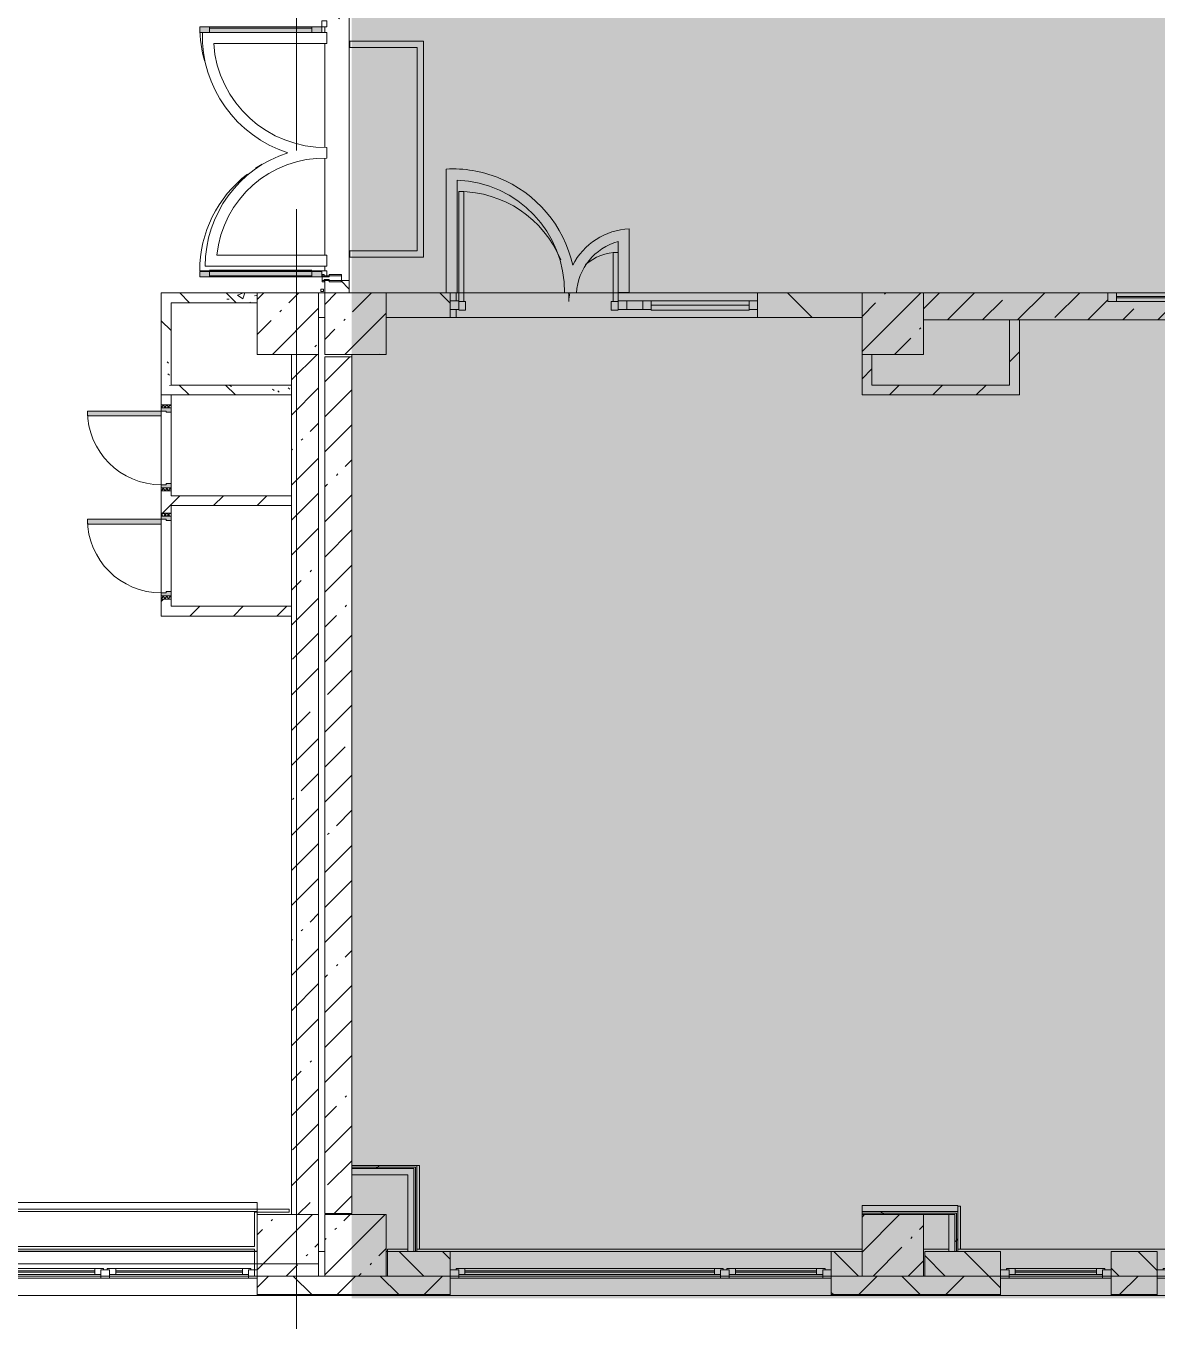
# Model space of a CAD drawing. Header units: millimetres. Extents: x 315 to 209858, y -8553 to 29000.
# Drawn here: x 111095 to 120295, y -466 to 10073 of the extents above; entities that cross this region are included whole.
import ezdxf

# ---------------------------------------------------------------- set-up
doc = ezdxf.new("R2010")
doc.units = ezdxf.units.MM
doc.linetypes.add('Осевая', pattern=[3175, 635, -476.25, 1587.5, -476.25])
doc.layers.add('A-DETL-GENF-4', color=7, linetype='Continuous', lineweight=9, true_color=0xc0c0c0, transparency=0.4)
for name, color, linetype, lineweight, true_color in [('A-DETL-GENF-5', 7, 'Continuous', 5, 0xe2e2e2), ('A-DETL-GENF-6', 7, 'Continuous', 5, 0xaaaaaa), ('A-DETL-GENF-7', 7, 'Continuous', 5, 0xb7b7b7), ('A-DOOR-2', 7, 'Continuous', 5, 0xaaaaaa), ('A-DOOR-3', 7, 'Continuous', 5, 0xe2e2e2), ('A-DOOR-4', 7, 'Continuous', 5, 0xb7b7b7), ('A-DOOR-FRAM-2', 7, 'Continuous', 5, 0xe2e2e2), ('A-DOOR-FRAM-3', 7, 'Continuous', 5, 0xaaaaaa), ('A-FLOR-2', 7, 'Continuous', 5, 0xaaaaaa), ('A-FLOR-3', 7, 'Continuous', 5, 0xb7b7b7), ('A-GLAZ-3', 7, 'Continuous', 5, 0x737373), ('A-GLAZ-CURT-3', 7, 'Continuous', 5, 0x737373), ('A-GLAZ-CWMG-4', 7, 'Continuous', 5, 0x737373), ('A-WALL-3', 7, 'Continuous', 9, 0x737373), ('A-WALL-4', 7, 'Continuous', 5, 0x737373), ('I-WALL-3', 7, 'Continuous', 5, 0xe7e7e7), ('I-WALL-4', 7, 'Continuous', 9, 0xe7e7e7), ('I-WALL-6', 7, 'Continuous', 5, 0x737373), ('I-WALL-7', 7, 'Continuous', 5, 0x787878), ('S-COLS-3', 7, 'Continuous', 5, 0x737373)]:
    doc.layers.add(name, color=color, linetype=linetype, lineweight=lineweight, true_color=true_color)
for name, color, linetype, lineweight in [('A-GLAZ-2', 7, 'Continuous', 5), ('A-GLAZ-CWMG-2', 7, 'Continuous', 5), ('A-WALL', 7, 'Continuous', 9), ('A-WALL-2', 7, 'Continuous', 5), ('I-WALL-5', 7, 'Continuous', 5), ('S-COLS-2', 7, 'Continuous', 5), ('Оси', 7, 'Continuous', 9), ('Оси-2', 7, 'Осевая', 9)]:
    doc.layers.add(name, color=color, linetype=linetype, lineweight=lineweight)
pattern_1 = [(45, (-38790, -7650), (-285.123, 285.123), []), (45, (-38504.88, -7650), (-285.123, 285.123), [504.031, -100.806, 16.764, -84.042])]
pattern_2 = [(45, (-38790, -150), (-285.123, 285.123), []), (45, (-38504.88, -150), (-285.123, 285.123), [504.031, -100.806, 16.764, -84.042])]
pattern_3 = [(45, (74985, 0), (-353.5534, 353.5534), []), (135, (74985, 0), (-353.5534, -353.5534), [])]
pattern_4 = [(45, (74985, 0), (-176.7767, 176.7767), [])]
pattern_5 = [(45, (74985, 0), (-285.123, 285.123), []), (45, (75270.13, 0), (-285.123, 285.123), [504.031, -100.806, 16.764, -84.042])]
pattern_6 = [(135, (74985, 0), (-353.5534, -353.5534), [])]
pattern_7 = [(135, (74985, 0), (-377.171, -377.171), [533.4, -88.9, 17.78, -88.9]), (135, (74985, 376.94), (-377.171, -377.171), []), (50, (74985, 0), (637.6445, -55.7866), [66.675, -733.425]), (355, (74985, 0), (-123.349, 668.699), [53.34, -586.74]), (100.451, (75038.15, -4.65), (514.299, 612.908), [56.665, -623.315]), (46.184, (74985, 177.8), (948.776, -147.15), [100.012, -1100.137]), (96.636, (75064.1, 165.5), (830.91, 865.997), [84.998, -934.973]), (351.184, (74985, 177.8), (830.918, 865.988), [80.01, -880.11]), (21, (75073.9, 133.35), (530.6506, -357.928), [66.675, -733.425]), (326, (75073.9, 133.35), (216.308, 644.658), [53.34, -586.74]), (71.451, (75118.13, 103.5), (746.96, 286.724), [56.665, -623.315]), (37.5, (74985.01, 0), (10.8105, 295.9426), [16.764, -562.864, 16.764, -578.866, -588.962]), (37.5, (74985.01, 0), (10.8105, 295.9426), [-1175.258, 16.764, -572.198]), (7.5, (74985, 0), (233.8692, 350.6318), [16.764, -322.834, 16.764, -549.529, -224.472]), (7.5, (74985, 0), (233.8692, 350.6318), [-905.891, 16.764, -207.708]), (327.5, (74786.76, 0), (474.5678, -20.0513), [16.764, -205.486, 16.764, -676.656, -920.115]), (327.5, (74786.76, 0), (474.5678, -20.0513), [-915.67, 16.764, -903.351]), (317.5, (74697.86, 0), (518.452, 88.9934), [16.764, -272.161, 16.764, -443.738, -653.415]), (317.5, (74697.86, 0), (518.452, 88.9934), [-749.427, 16.764, -636.651])]
pattern_8 = [(135, (74985, 0), (-176.7767, -176.7767), [])]
pattern_9 = [(45, (74985, 0), (-530.33, 530.33), []), (135, (74985, 0), (-530.33, -530.33), [])]

# ---------------------------------------------------------------- blocks, each defined once
blk = doc.blocks.new('BSC_Колонна _Прямоугольная - 500х500-23286270-2_3_2_птичка')
at = {"layer": 'S-COLS-2'}
h = blk.add_hatch(dxfattribs=at)
h.set_pattern_fill('FP_87', color=256, style=0, pattern_type=2)
h.set_pattern_definition(pattern_1)
h.paths.add_polyline_path([(-30, -250), (-30, 250), (-250, 250), (-250, -250)])
h = blk.add_hatch(dxfattribs=at)
h.set_pattern_fill('FP_87', color=256, style=0, pattern_type=2)
h.set_pattern_definition(pattern_1)
h.paths.add_polyline_path([(-30, -250), (250, -250), (250, 250), (-30, 250), (-30, -231)])
for p, q in [((-30, 250), (-250, 250)), ((-250, 250), (-250, -250)), ((-250, -250), (-30, -250))]:
    blk.add_line(p, q, dxfattribs=at)
at = {"layer": 'S-COLS-3'}
for p, q in [((250, 250), (-30, 250)), ((250, -250), (250, 250)), ((-30, -250), (250, -250))]:
    blk.add_line(p, q, dxfattribs=at)
blk = doc.blocks.new('BSC_Колонна _Прямоугольная - 500х500-V86-2_3_2_птичка')
at = {"layer": 'S-COLS-2'}
h = blk.add_hatch(dxfattribs=at)
h.set_pattern_fill('FP_88', color=256, style=0, pattern_type=2)
h.set_pattern_definition([(45, (-43160, -7650), (-285.123, 285.123), []), (45, (-42874.88, -7650), (-285.123, 285.123), [504.031, -100.806, 16.764, -84.042])])
h.paths.add_polyline_path([(-250, -250), (250, -250), (250, 250), (-250, 250)])
at = {"layer": 'S-COLS-3'}
for p, q in [((250, 250), (-250, 250)), ((-250, 250), (-250, -250)), ((250, -250), (250, 250)), ((-250, -250), (250, -250))]:
    blk.add_line(p, q, dxfattribs=at)
blk = doc.blocks.new('BSC_Колонна _Прямоугольная - 500х500-V92-2_3_2_птичка')
at = {"layer": 'S-COLS-2'}
h = blk.add_hatch(dxfattribs=at)
h.set_pattern_fill('FP_94', color=256, style=0, pattern_type=2)
h.set_pattern_definition(pattern_2)
h.paths.add_polyline_path([(-30, -250), (-30, 250), (-250, 250), (-250, -250)])
h = blk.add_hatch(dxfattribs=at)
h.set_pattern_fill('FP_94', color=256, style=0, pattern_type=2)
h.set_pattern_definition(pattern_2)
h.paths.add_polyline_path([(-6, -250), (250, -250), (250, 250), (-30, 250), (-30, -250)])
for p, q in [((-30, 250), (-250, 250)), ((-250, 250), (-250, -250)), ((-250, -250), (-30, -250))]:
    blk.add_line(p, q, dxfattribs=at)
at = {"layer": 'S-COLS-3'}
for p, q in [((250, 250), (-30, 250)), ((250, -250), (250, 250)), ((-30, -250), (250, -250))]:
    blk.add_line(p, q, dxfattribs=at)
blk = doc.blocks.new('BSC_Колонна _Прямоугольная - 500х500-V93-2_3_2_птичка')
at = {"layer": 'S-COLS-2'}
h = blk.add_hatch(dxfattribs=at)
h.set_pattern_fill('FP_95', color=256, style=0, pattern_type=2)
h.set_pattern_definition([(45, (-43160, -150), (-285.123, 285.123), []), (45, (-42874.88, -150), (-285.123, 285.123), [504.031, -100.806, 16.764, -84.042])])
h.paths.add_polyline_path([(-250, -250), (250, -250), (250, 250), (-250, 250), (-250, -30)])
at = {"layer": 'S-COLS-3'}
for p, q in [((250, 250), (-250, 250)), ((-250, 250), (-250, -250)), ((250, -250), (250, 250)), ((-250, -250), (250, -250))]:
    blk.add_line(p, q, dxfattribs=at)
blk = doc.blocks.new('120_Окно_СКБ_2Ст - 120_Окно_СКБ_2Ст 3100х2500 _мал_ створка слева-2_-22446420-2_3_2_птичка')
at = {"layer": 'A-GLAZ-3'}
for p, q in [((-1550, -127), (-1550, -57)), ((-1550, -57), (-1480, -57)), ((1550, -57), (-1550, -57)), ((-1480, -57), (-1480, -127)), ((-720, -87), (-1480, -87)), ((-1480, -87), (-1480, -127)), ((-1430, -137), (-1430, -87)), ((-770, -137), (-770, -87)), ((-720, -127), (-720, -57)), ((-720, -57), (-650, -57)), ((-720, -127), (-720, -87)), ((-650, -57), (-650, -127)), ((1480, -87), (-650, -87)), ((-650, -87), (-650, -127)), ((-600, -137), (-600, -87)), ((1430, -137), (1430, -87)), ((1480, -127), (1480, -57)), ((1480, -57), (1550, -57)), ((1480, -127), (1480, -87)), ((1550, -57), (1550, -127)), ((-1480, -127), (-1550, -127)), ((-1550, -127), (-1500, -127)), ((-1480, -127), (-1500, -127)), ((-1500, -127), (-1500, -137)), ((-1500, -137), (-700, -137)), ((-700, -137), (-1500, -137)), ((-1430, -107), (-770, -107)), ((-770, -117), (-1430, -117)), ((-650, -127), (-720, -127)), ((-700, -127), (-720, -127)), ((-700, -127), (-670, -127)), ((-700, -137), (-700, -127)), ((-650, -127), (-670, -127)), ((-670, -127), (-670, -137)), ((-670, -137), (1500, -137)), ((1500, -137), (-670, -137)), ((-600, -107), (1430, -107)), ((1430, -117), (-600, -117)), ((1550, -127), (1480, -127)), ((1500, -127), (1480, -127)), ((1500, -127), (1550, -127)), ((1500, -137), (1500, -127))]:
    blk.add_line(p, q, dxfattribs=at)
blk = doc.blocks.new('120_Окно_СКБ_2Ст - 120_Окно_СКБ_2Ст 2100х2400 _мал створка справа_-22446225-2_3_2_птичка')
at = {"layer": 'A-GLAZ-2'}
for p, q in [((-1050, -127), (-1050, -57)), ((-1050, -57), (-980, -57)), ((1050, -57), (-1050, -57)), ((-980, -57), (-980, -127)), ((150, -87), (-980, -87)), ((-980, -87), (-980, -127)), ((-930, -137), (-930, -87)), ((100, -137), (100, -87)), ((150, -127), (150, -57)), ((150, -57), (220, -57)), ((150, -127), (150, -87)), ((220, -57), (220, -127)), ((980, -87), (220, -87)), ((220, -87), (220, -127)), ((270, -137), (270, -87)), ((930, -137), (930, -87)), ((980, -127), (980, -57)), ((980, -57), (1050, -57)), ((980, -127), (980, -87)), ((1050, -57), (1050, -127)), ((-980, -127), (-1050, -127)), ((-1050, -127), (-1000, -127)), ((-980, -127), (-1000, -127)), ((-1000, -127), (-1000, -137)), ((-1000, -137), (170, -137)), ((170, -137), (-1000, -137)), ((-930, -107), (100, -107)), ((100, -117), (-930, -117)), ((220, -127), (150, -127)), ((170, -127), (150, -127)), ((170, -127), (200, -127)), ((170, -137), (170, -127)), ((220, -127), (200, -127)), ((200, -127), (200, -137)), ((200, -137), (1000, -137)), ((1000, -137), (200, -137)), ((270, -107), (930, -107)), ((930, -117), (270, -117)), ((1050, -127), (980, -127)), ((1000, -127), (980, -127)), ((1000, -127), (1050, -127)), ((1000, -137), (1000, -127))]:
    blk.add_line(p, q, dxfattribs=at)
blk = doc.blocks.new('120_Окно_СКБ_2Ст - 120_Окно_СКБ_2Ст 2100х2500 _мал створка СЛЕВА_-V129-2_3_2_птичка')
at = {"layer": 'A-GLAZ-3'}
for p, q in [((-1050, -127), (-1050, -57)), ((-1050, -57), (-980, -57)), ((1050, -57), (-1050, -57)), ((-980, -57), (-980, -127)), ((-220, -87), (-980, -87)), ((-980, -87), (-980, -127)), ((-930, -137), (-930, -87)), ((-270, -137), (-270, -87)), ((-220, -127), (-220, -57)), ((-220, -57), (-150, -57)), ((-220, -127), (-220, -87)), ((-150, -57), (-150, -127)), ((980, -87), (-150, -87)), ((-150, -87), (-150, -127)), ((-100, -137), (-100, -87)), ((930, -137), (930, -87)), ((980, -127), (980, -57)), ((980, -57), (1050, -57)), ((980, -127), (980, -87)), ((1050, -57), (1050, -127)), ((-980, -127), (-1050, -127)), ((-1050, -127), (-1000, -127)), ((-980, -127), (-1000, -127)), ((-1000, -127), (-1000, -137)), ((-1000, -137), (-200, -137)), ((-200, -137), (-1000, -137)), ((-930, -107), (-270, -107)), ((-270, -117), (-930, -117)), ((-150, -127), (-220, -127)), ((-200, -127), (-220, -127)), ((-200, -127), (-170, -127)), ((-200, -137), (-200, -127)), ((-150, -127), (-170, -127)), ((-170, -127), (-170, -137)), ((-170, -137), (1000, -137)), ((1000, -137), (-170, -137)), ((-100, -107), (930, -107)), ((930, -117), (-100, -117)), ((1050, -127), (980, -127)), ((1000, -127), (980, -127)), ((1000, -127), (1050, -127)), ((1000, -137), (1000, -127))]:
    blk.add_line(p, q, dxfattribs=at)
blk = doc.blocks.new('BSC_Колонна _Прямоугольная - 500х500-V164-2_3_2_птичка')
at = {"layer": 'S-COLS-2'}
h = blk.add_hatch(dxfattribs=at)
h.set_pattern_fill('FP_158', color=256, style=0, pattern_type=2)
h.set_pattern_definition([(45, (-38240, -150), (-285.123, 285.123), []), (45, (-37954.88, -150), (-285.123, 285.123), [504.031, -100.806, 16.764, -84.042])])
h.paths.add_polyline_path([(-250, -250), (250, -250), (250, 250), (-250, 250), (-250, 168)])
for p, q in [((250, 250), (-250, 250)), ((-250, 250), (-250, -250)), ((250, -250), (250, 250)), ((-250, -250), (250, -250))]:
    blk.add_line(p, q, dxfattribs=at)
blk = doc.blocks.new('BSC_Колонна _Прямоугольная - 500х500-V165-2_3_2_птичка')
at = {"layer": 'S-COLS-2'}
h = blk.add_hatch(dxfattribs=at)
h.set_pattern_fill('FP_159', color=256, style=0, pattern_type=2)
h.set_pattern_definition([(45, (-38240, -7650), (-285.123, 285.123), []), (45, (-37954.88, -7650), (-285.123, 285.123), [504.031, -100.806, 16.764, -84.042])])
h.paths.add_polyline_path([(-250, -250), (250, -250), (250, 250), (-250, 250)])
for p, q in [((250, 250), (-250, 250)), ((-250, 250), (-250, -250)), ((250, -250), (250, 250)), ((-250, -250), (250, -250))]:
    blk.add_line(p, q, dxfattribs=at)
blk = doc.blocks.new('110_Дверь_СКБ_1Ст - д-18 700x2100h_Технический шкаф ЭОМ и СС-21511926-2_3_2_птичка')
at = {"layer": 'A-DOOR-2'}
h = blk.add_hatch(dxfattribs=at)
h.set_pattern_fill('FP_163', color=256, style=0, pattern_type=2)
h.set_pattern_definition([(135, (1951.41, 104.685), (-14.14214, -14.14214), []), (225, (1951.41, 104.685), (14.14214, -14.14214), [])])
h.paths.add_polyline_path([(337.5, -40), (362.5, -40), (362.5, 40), (337.5, 40)])
at = {"layer": 'A-DOOR-3'}
h = blk.add_hatch(color=256, dxfattribs=at)
h.paths.add_polyline_path([(-312.5, -40), (-277.5, -40), (-277.5, 0), (-287.5, 0), (-287.5, 40), (-312.5, 40)])
h.paths.add_polyline_path([(302.5, 0), (302.5, -40), (337.5, -40), (337.5, 40), (312.5, 40), (312.5, 0)])
at = {"layer": 'A-DOOR-FRAM-2'}
blk.add_hatch(color=256, dxfattribs=at).paths.add_polyline_path([(272.5, 640), (272.5, 40), (312.5, 40), (312.5, 640)])
at = {"layer": 'A-DOOR-FRAM-3'}
h = blk.add_hatch(dxfattribs=at)
h.set_pattern_fill('FP_164', color=256, style=0, pattern_type=2)
h.set_pattern_definition([(45, (-171.384, 104.685), (-14.1421, 14.1421), []), (135, (-171.384, 104.685), (-14.1421, -14.1421), [])])
h.paths.add_polyline_path([(-337.5, -40), (-312.5, -40), (-312.5, 40), (-337.5, 40)])
at = {"layer": 'A-DOOR-2'}
for p, q in [((312.5, 640), (272.5, 640)), ((272.5, 640), (272.5, 40)), ((312.5, 40), (312.5, 640)), ((272.5, 40), (312.5, 40))]:
    blk.add_line(p, q, dxfattribs=at)
blk.add_arc((312.5, 40), 600, 90, 180, dxfattribs=at)
at = {"layer": 'A-DOOR-FRAM-3'}
for p, q in [((-312.5, 40), (-337.5, 40)), ((-337.5, 40), (-337.5, -40)), ((-287.5, 40), (-312.5, 40)), ((-312.5, 40), (-312.5, -40)), ((-312.5, -40), (-312.5, 40)), ((-287.5, 0), (-287.5, 40)), ((-287.5, 40), (272.5, 40)), ((312.5, 40), (312.5, 0)), ((337.5, 40), (312.5, 40)), ((337.5, -40), (337.5, 40)), ((362.5, 40), (337.5, 40)), ((337.5, 40), (337.5, -40)), ((362.5, -40), (362.5, 40)), ((-337.5, -40), (-312.5, -40)), ((-312.5, -40), (-277.5, -40)), ((-277.5, 0), (-287.5, 0)), ((-277.5, -40), (-277.5, 0)), ((302.5, -40), (-277.5, -40)), ((312.5, 0), (302.5, 0)), ((302.5, 0), (302.5, -40)), ((302.5, -40), (337.5, -40)), ((337.5, -40), (362.5, -40))]:
    blk.add_line(p, q, dxfattribs=at)
blk = doc.blocks.new('120_Окно_СКБ_1Ст - 120_Окно_СКБ_1Ст 900х2500_h_-20664874-2_3_2_птичка')
at = {"layer": 'A-GLAZ-3'}
for p, q in [((-450, -127), (-450, -57)), ((-450, -57), (-380, -57)), ((450, -57), (-450, -57)), ((-380, -57), (-380, -127)), ((380, -87), (-380, -87)), ((-380, -87), (-380, -127)), ((-330, -137), (-330, -87)), ((330, -137), (330, -87)), ((380, -127), (380, -57)), ((380, -57), (450, -57)), ((380, -127), (380, -87)), ((450, -57), (450, -127)), ((-380, -127), (-450, -127)), ((-450, -127), (-400, -127)), ((-380, -127), (-400, -127)), ((-400, -127), (-400, -137)), ((-400, -137), (400, -137)), ((400, -137), (-400, -137)), ((-330, -107), (330, -107)), ((330, -117), (-330, -117)), ((450, -127), (380, -127)), ((400, -127), (380, -127)), ((400, -127), (450, -127)), ((400, -137), (400, -127))]:
    blk.add_line(p, q, dxfattribs=at)
blk = doc.blocks.new('120_Окно_СКБ_1Ст - 120_Окно_СКБ_1Ст 400х1200 EI30-24228621-2_3_2_птичка')
at = {"layer": 'A-GLAZ-3'}
for p, q in [((-600, 40), (-600, 110)), ((-600, 110), (-530, 110)), ((600, 110), (-600, 110)), ((-530, 110), (-530, 40)), ((530, 40), (530, 110)), ((530, 110), (600, 110)), ((600, 110), (600, 40)), ((-530, 40), (-600, 40)), ((-600, 40), (600, 40)), ((530, 80), (-530, 80)), ((530, 70), (-530, 70)), ((600, 40), (530, 40))]:
    blk.add_line(p, q, dxfattribs=at)
blk = doc.blocks.new('Прямоугольный импост - Импост структурный с накладкой - 160мм Темный-31239214-2_3_2_птичка')
at = {"layer": 'A-GLAZ-CWMG-2'}
for p, q in [((-50, 0), (-50, 17)), ((-50, 17), (0, 17)), ((-40, 0), (-50, 0)), ((-40, -40), (-40, 0)), ((0, 0), (-10, 0)), ((-10, 0), (-10, -40)), ((0, 17), (0, 0)), ((-50, -140), (-50, -40)), ((-50, -40), (-40, -40)), ((-10, -40), (0, -40)), ((0, -40), (0, -140)), ((0, -140), (-50, -140))]:
    blk.add_line(p, q, dxfattribs=at)
blk = doc.blocks.new('Дверь_Витражная_остекление_ - ДВН_ДАО_Главный вход_1800 в свету 5-32258809-2_3_2_птичка')
at = {"layer": 'A-DETL-GENF-5'}
for points in [[(-947.5, -1012.5), (-947.5, -20), (-992.5, -20), (-992.5, -1012.5)], [(1042.5, -20), (997.5, -20), (997.5, -1012.5), (1042.5, -1012.5)]]:
    blk.add_hatch(color=256, dxfattribs=at).paths.add_polyline_path(points)
at = {"layer": 'A-DETL-GENF-6'}
for p, q in [((-947.5, -20), (-992.5, -20)), ((-992.5, -1012.5), (-992.5, -20)), ((-947.5, -20), (-992.5, -20)), ((-992.5, -20), (-992.5, -1012.5)), ((-992.5, -100), (-947.5, -100)), ((-982.5, -932.5), (-982.5, -100)), ((-947.5, -1012.5), (-947.5, -20)), ((-947.5, -1012.5), (-947.5, -20)), ((988.5, -932.5), (988.5, -100)), ((997.5, -1012.5), (997.5, -20)), ((997.5, -20), (997.5, -1012.5)), ((1042.5, -100), (997.5, -100)), ((1032.5, -932.5), (1032.5, -100)), ((1042.5, -1012.5), (1042.5, -20)), ((1042.5, -1012.5), (1042.5, -20)), ((-992.5, -932.5), (-947.5, -932.5)), ((1042.5, -932.5), (997.5, -932.5)), ((-992.5, -1012.5), (-947.5, -1012.5)), ((-992.5, -1012.5), (-947.5, -1012.5)), ((1042.5, -1012.5), (997.5, -1012.5)), ((997.5, -1012.5), (1042.5, -1012.5))]:
    blk.add_line(p, q, dxfattribs=at)
at = {"layer": 'A-DOOR-2'}
for p, q in [((-1042.5, 20), (-992.5, 20)), ((-1042.5, -20), (-1042.5, 20)), ((-992.5, 20), (-992.5, -20)), ((992.5, 20), (1042.5, 20)), ((992.5, -20), (992.5, 20)), ((1042.5, 20), (1042.5, -20)), ((-992.5, -20), (-1042.5, -20)), ((-992.5, -1012.5), (-992.5, -20)), ((992.5, -1012.5), (992.5, -20)), ((1042.5, -20), (992.5, -20))]:
    blk.add_line(p, q, dxfattribs=at)
for centre, start, end in [((992.5, -20), 209.21115, 212.8228), ((992.5, -20), 217.57984, 270), ((-992.5, -20), 270, 286.54233)]:
    blk.add_arc(centre, 992.5, start, end, dxfattribs=at)
blk = doc.blocks.new('Прямоугольный импост - Импост структурный с накладкой - 160мм Темный-31915521-2_3_2_птичка')
at = {"layer": 'A-GLAZ-CWMG-2'}
for p, q in [((-25, 0), (-25, 17)), ((-25, 17), (25, 17)), ((-15, 0), (-25, 0)), ((-15, -40), (-15, 0)), ((25, 0), (15, 0)), ((15, 0), (15, -40)), ((25, 17), (25, 0)), ((-25, -140), (-25, -40)), ((-25, -40), (-15, -40)), ((15, -40), (25, -40)), ((25, -40), (25, -140)), ((25, -140), (-25, -140))]:
    blk.add_line(p, q, dxfattribs=at)
blk = doc.blocks.new('Прямоугольный импост - 50 x 70 мм-V240-2_3_2_птичка')
at = {"layer": 'A-GLAZ-CWMG-4'}
for p, q in [((-70, 35), (0, 35)), ((-70, -35), (-70, 35)), ((0, 35), (0, -35)), ((0, -35), (-70, -35))]:
    blk.add_line(p, q, dxfattribs=at)
blk = doc.blocks.new('Дверь_Витражная_остекление_ - ДВН_ДАО_Главный вход_1200 в свету-V241-2_3_2_птичка')
at = {"layer": 'A-DOOR-3'}
for points in [[(-647.5, 30), (-607.5, 35), (-607.5, 925), (-647.5, 925), (-647.5, 35)], [(607.5, 30), (647.5, 35), (647.5, 430), (607.5, 430), (607.5, 35)]]:
    blk.add_hatch(color=256, dxfattribs=at).paths.add_polyline_path(points)
at = {"layer": 'A-DETL-GENF-7'}
for p, q in [((-607.5, 925), (-647.5, 925)), ((-647.5, 925), (-647.5, 35)), ((-607.5, 30), (-607.5, 925)), ((647.5, 430), (607.5, 430)), ((607.5, 430), (607.5, 30)), ((647.5, 35), (647.5, 430)), ((-647.5, 30), (-607.5, 30)), ((-592.5, 30), (-647.5, 30)), ((-592.5, -40), (-592.5, 30)), ((592.5, -40), (592.5, 30)), ((592.5, 30), (647.5, 30)), ((607.5, 30), (647.5, 30)), ((-647.5, -40), (-592.5, -40)), ((647.5, -40), (592.5, -40))]:
    blk.add_line(p, q, dxfattribs=at)
at = {"layer": 'A-DOOR-4'}
for p, q in [((-647.5, 925), (-647.5, 35)), ((647.5, 430), (647.5, 35))]:
    blk.add_line(p, q, dxfattribs=at)
for centre, radius, start, end in [((-647.5, 30), 895, 22.29231, 90), ((647.5, 30), 400, 90, 131.44756), ((-647.5, 30), 895, 360, 4.55581), ((647.5, 30), 400, 169.71082, 180)]:
    blk.add_arc(centre, radius, start, end, dxfattribs=at)
blk = doc.blocks.new('Системная панель - Стемалит - 40мм-V242-2_3_2_птичка')
at = {"layer": 'A-GLAZ-CURT-3'}
for p, q in [((65, 35), (-65, 35)), ((-65, 35), (-65, -35)), ((65, -35), (65, 35)), ((-65, -35), (65, -35))]:
    blk.add_line(p, q, dxfattribs=at)
blk = doc.blocks.new('Прямоугольный импост - 50 x 70 мм-V243-2_3_2_птичка')
at = {"layer": 'A-GLAZ-CWMG-4'}
for p, q in [((-35, 35), (35, 35)), ((-35, -35), (-35, 35)), ((35, 35), (35, -35)), ((35, -35), (-35, -35))]:
    blk.add_line(p, q, dxfattribs=at)
blk = doc.blocks.new('Прямоугольный импост - 50 x 70 мм-V244-2_3_2_птичка')
at = {"layer": 'A-GLAZ-CWMG-4'}
for p, q in [((0, 35), (-70, 35)), ((-70, 35), (-70, -35)), ((0, -35), (0, 35)), ((-70, -35), (0, -35))]:
    blk.add_line(p, q, dxfattribs=at)
blk = doc.blocks.new('Системная панель - Стекло - 40мм-V245-2_3_2_птичка')
at = {"layer": 'A-GLAZ-CURT-3'}
for p, q in [((397.5, 0), (-397.5, 0)), ((-397.5, 0), (-397.5, -40)), ((397.5, -40), (397.5, 0)), ((-397.5, -40), (397.5, -40))]:
    blk.add_line(p, q, dxfattribs=at)
blk = doc.blocks.new('Прямоугольный импост - 50 x 70 мм-V246-2_3_2_птичка')
at = {"layer": 'A-GLAZ-CWMG-4'}
for p, q in [((-35, 35), (35, 35)), ((-35, -35), (-35, 35)), ((35, 35), (35, -35)), ((35, -35), (-35, -35))]:
    blk.add_line(p, q, dxfattribs=at)
blk = doc.blocks.new('Прямоугольный импост - 50 x 70 мм-V247-2_3_2_птичка')
at = {"layer": 'A-GLAZ-CWMG-4'}
blk.add_line((41991, 7835), (41196, 7835), dxfattribs=at)
blk = doc.blocks.new('Зашивка приборов отопления25 - Зашивка приборов отопления-33322064-2_3_2_птичка')
at = {"layer": 'A-WALL-2'}
for p, q in [((36640, 23400), (34540, 23400)), ((34540, 23104), (34540, 23079)), ((34540, 23079), (36640, 23079)), ((36640, 23079), (34540, 23079)), ((34540, 23079), (34540, 23004)), ((34540, 23004), (36640, 23004))]:
    blk.add_line(p, q, dxfattribs=at)

msp = doc.modelspace()

# ---------------------------------------------------------------- hatches: boundary and pattern name
at = {"layer": 'A-DETL-GENF-4'}
msp.add_hatch(color=256, dxfattribs=at).paths.add_polyline_path([(150845, -280), (150845, 3300), (159845, 3300), (159845, 27350), (116895, 27350), (116895, 23778), (113745, 23778), (113745, -280), (149949.6, -280)])
at = {"layer": 'A-WALL-2'}
h = msp.add_hatch(dxfattribs=at)
h.set_pattern_fill('FP_115', color=256, style=0, pattern_type=2)
h.set_pattern_definition(pattern_8)
h.paths.add_polyline_path([(117680.6, -100), (117895, -100), (117895, 100), (117645, 96.3), (117645, -100)])
h.paths.add_polyline_path([(114035, -100), (114545, -100), (114545, 100), (114035, 100)])
h = msp.add_hatch(dxfattribs=at)
h.set_pattern_fill('FP_115', color=256, style=0, pattern_type=2)
h.set_pattern_definition(pattern_8)
h.paths.add_polyline_path([(119921.3, -100), (120295, -100), (120295, 100), (119921.3, 100)])
h.paths.add_polyline_path([(119021.3, -100), (119021.3, 100), (118405, 100), (118405, -100), (118721.6, -100)])
h = msp.add_hatch(dxfattribs=at)
h.set_pattern_fill('FP_105', color=256, style=0, pattern_type=2)
h.set_pattern_definition(pattern_3)
h.paths.add_polyline_path([(113745, -250), (113745, -100), (112975, -100), (112975, -250), (113525, -250)])
h.paths.add_polyline_path([(105189.4, -250), (105895, -250), (105895, -100), (104194.8, -100), (104194.8, -250)])
h.paths.add_polyline_path([(107995, -250), (108855, -250), (108855, -100), (107995, -100)])
h.paths.add_polyline_path([(109755, -250), (110875, -250), (110875, -100), (109755, -100)])
h.paths.add_polyline_path([(93795, -250), (93795, -100), (93145, -100), (93145, -250), (93739.1, -250)])
h.paths.add_polyline_path([(101025.6, -250), (101394.8, -250), (101394.8, -100), (99795, -100), (99795, -250), (99984.7, -250)])
h.paths.add_polyline_path([(96595, -250), (97695, -250), (97695, -100), (96595, -100)])
h.paths.add_polyline_path([(91095, -250), (92245, -250), (92245, -100), (91095, -100)])
h.paths.add_polyline_path([(87995, -250), (87995, -100), (86645, -100), (86645, -250), (87493.5, -250)])
h.paths.add_polyline_path([(83329.7, -250), (83545, -250), (83545, -100), (79615, -100), (79615, -250), (82288.8, -250)])
h.paths.add_polyline_path([(77084.1, -250), (78715, -250), (78715, -100), (74725, -100), (74725, -250)])
h = msp.add_hatch(dxfattribs=at)
h.set_pattern_fill('FP_105', color=256, style=0, pattern_type=2)
h.set_pattern_definition(pattern_3)
h.paths.add_polyline_path([(145645, -250), (145645, -100), (142045, -100), (142045, -250), (143704, -250)])
h.paths.add_polyline_path([(150685, -250), (150685, -100), (146545, -100), (146545, -250), (150470.1, -250)])
h.paths.add_polyline_path([(132145, -250), (132145, -100), (131395, -100), (131395, -250), (131895, -250)])
h.paths.add_polyline_path([(133795, -250), (133795, -100), (133045, -100), (133045, -250), (133294.7, -250)])
h.paths.add_polyline_path([(135895, -250), (137045, -250), (137045, -100), (135895, -100)])
h.paths.add_polyline_path([(140145, -250), (141145, -250), (141145, -100), (140145, -100)])
h.paths.add_polyline_path([(123795, -250), (123795, -100), (122395, -100), (122395, -250), (122885.3, -250)])
h.paths.add_polyline_path([(126895, -250), (128295, -250), (128295, -100), (126895, -100)])
h.paths.add_polyline_path([(117680.6, -250), (119021.3, -250), (119021.3, -100), (117645, -100), (117645, -250)])
h.paths.add_polyline_path([(119921.3, -250), (120295, -250), (120295, -100), (119921.3, -100)])
h.paths.add_polyline_path([(113748.9, -250), (114545, -250), (114545, -100), (113745, -100), (113745, -250)])
at = {"layer": 'I-WALL-3'}
msp.add_hatch(color=256, dxfattribs=at).paths.add_polyline_path([(118650, 100), (118650, 400), (118600, 400), (118600, 100)])
at = {"layer": 'I-WALL-4'}
for points in [[(114200, 725), (114250, 725), (114250, 775), (113745, 775), (113745, 725), (113876.6, 725)], [(114250, 100), (114250, 725), (114200, 725), (114200, 100)], [(118675, 425), (118675, 475), (117895, 475), (117895, 425)]]:
    msp.add_hatch(color=256, dxfattribs=at).paths.add_polyline_path(points)
at = {"layer": 'I-WALL-5'}
h = msp.add_hatch(dxfattribs=at)
h.set_pattern_fill('FP_116', color=256, style=0, pattern_type=2)
h.set_pattern_definition(pattern_6)
h.paths.add_polyline_path([(113525, 7900), (113725, 7900), (113725, 8000), (113525, 8000)])
h.paths.add_polyline_path([(113725, 10130), (113725, 10230), (113525, 10230), (113525, 10130)])
h = msp.add_hatch(dxfattribs=at)
h.set_pattern_fill('FP_116', color=256, style=0, pattern_type=2)
h.set_pattern_definition(pattern_6)
h.paths.add_polyline_path([(113525, 7700), (113525, 7900), (113475, 7900), (113475, 7700), (113516.9, 7700)])
h = msp.add_hatch(dxfattribs=at)
h.set_pattern_fill('FP_116', color=256, style=0, pattern_type=2)
h.set_pattern_definition(pattern_6)
h.paths.add_polyline_path([(117895, 7700), (117895, 7900), (117046, 7900), (117046, 7700)])
h.paths.add_polyline_path([(114037.3, 7700), (114546, 7700), (114546, 7900), (114025, 7900), (114025, 7700)])
h = msp.add_hatch(dxfattribs=at)
h.set_pattern_fill('FP_113', color=256, style=0, pattern_type=2)
h.set_pattern_definition(pattern_5)
h.paths.add_polyline_path([(122395, 7680), (122395, 7900), (121095, 7900), (121095, 7830), (119895, 7830), (119895, 7900), (118395, 7900), (118395, 7680), (121845, 7680)])
h = msp.add_hatch(dxfattribs=at)
h.set_pattern_fill('FP_117', color=256, style=0, pattern_type=2)
h.set_pattern_definition(pattern_4)
h.paths.add_polyline_path([(119175, 7070), (119175, 7680), (119095, 7680), (119095, 7070)])
h = msp.add_hatch(dxfattribs=at)
h.set_pattern_fill('FP_113', color=256, style=0, pattern_type=2)
h.set_pattern_definition(pattern_5)
h.paths.add_polyline_path([(113255, 400), (113475, 400), (113475, 7400), (113255, 7400), (113255, 909.7)])
h = msp.add_hatch(dxfattribs=at)
h.set_pattern_fill('FP_113', color=256, style=0, pattern_type=2)
h.set_pattern_definition(pattern_5)
h.paths.add_polyline_path([(113745, 410), (113745, 7380), (113525, 7380), (113525, 410)])
h = msp.add_hatch(dxfattribs=at)
h.set_pattern_fill('FP_117', color=256, style=0, pattern_type=2)
h.set_pattern_definition(pattern_4)
h.paths.add_polyline_path([(117975, 7150), (117975, 7400), (117895, 7400), (117895, 7150)])
h = msp.add_hatch(dxfattribs=at)
h.set_pattern_fill('FP_117', color=256, style=0, pattern_type=2)
h.set_pattern_definition(pattern_4)
h.paths.add_polyline_path([(112195, 5270), (112275, 5270), (112275, 5409), (112195, 5409)])
h.paths.add_polyline_path([(112275, 6109), (112275, 6289), (112195, 6289), (112195, 6109)])
h.paths.add_polyline_path([(112195, 6989), (112275, 6989), (112275, 7070), (112195, 7070)])
h = msp.add_hatch(dxfattribs=at)
h.set_pattern_fill('FP_117', color=256, style=0, pattern_type=2)
h.set_pattern_definition(pattern_4)
h.paths.add_polyline_path([(119095, 7070), (119095, 7150), (117895, 7150), (117895, 7070), (118721.6, 7070)])
h = msp.add_hatch(dxfattribs=at)
h.set_pattern_fill('FP_117', color=256, style=0, pattern_type=2)
h.set_pattern_definition(pattern_4)
h.paths.add_polyline_path([(113255, 6170), (113255, 6250), (112275, 6250), (112275, 6170), (112475.9, 6170)])
h = msp.add_hatch(dxfattribs=at)
h.set_pattern_fill('FP_117', color=256, style=0, pattern_type=2)
h.set_pattern_definition(pattern_4)
h.paths.add_polyline_path([(113255, 5270), (113255, 5350), (112275, 5350), (112275, 5270)])
h = msp.add_hatch(dxfattribs=at)
h.set_pattern_fill('FP_205', color=256, style=0, pattern_type=2)
h.set_pattern_definition(pattern_9)
h.paths.add_polyline_path([(114262.5, 787.5), (114275, 787.5), (114275, 800), (113745, 800), (113745, 787.5), (113884.8, 787.5)])
h = msp.add_hatch(dxfattribs=at)
h.set_pattern_fill('FP_205', color=256, style=0, pattern_type=2)
h.set_pattern_definition(pattern_9)
h.paths.add_polyline_path([(114250, 775), (114262.5, 775), (114262.5, 787.5), (113745, 787.5), (113745, 775), (113883.1, 775)])
h = msp.add_hatch(dxfattribs=at)
h.set_pattern_fill('FP_205', color=256, style=0, pattern_type=2)
h.set_pattern_definition(pattern_9)
h.paths.add_polyline_path([(118662.5, 412.5), (118675, 412.5), (118675, 425), (117895, 425), (117895, 412.5)])
h = msp.add_hatch(dxfattribs=at)
h.set_pattern_fill('FP_205', color=256, style=0, pattern_type=2)
h.set_pattern_definition(pattern_9)
h.paths.add_polyline_path([(118650, 400), (118662.5, 400), (118662.5, 412.5), (117895, 412.5), (117895, 400), (118600, 400)])
h = msp.add_hatch(dxfattribs=at)
h.set_pattern_fill('FP_205', color=256, style=0, pattern_type=2)
h.set_pattern_definition(pattern_9)
h.paths.add_polyline_path([(118662.5, 100), (118662.5, 400), (118650, 400), (118650, 100)])
h = msp.add_hatch(dxfattribs=at)
h.set_pattern_fill('FP_205', color=256, style=0, pattern_type=2)
h.set_pattern_definition(pattern_9)
h.paths.add_polyline_path([(118662.5, 100), (118675, 100), (118675, 412.5), (118662.5, 412.5), (118662.5, 194.5)])
at = {"layer": 'I-WALL-7'}
h = msp.add_hatch(dxfattribs=at)
h.set_pattern_fill('FP_122', color=256, style=0, pattern_type=2)
h.set_pattern_definition(pattern_7)
h.paths.add_polyline_path([(112275, 7150), (112275, 7900), (112195, 7900), (112195, 7150)])
h = msp.add_hatch(dxfattribs=at)
h.set_pattern_fill('FP_122', color=256, style=0, pattern_type=2)
h.set_pattern_definition(pattern_7)
h.paths.add_polyline_path([(112475.9, 7820), (112975, 7820), (112975, 7900), (112275, 7900), (112275, 7820)])
h = msp.add_hatch(dxfattribs=at)
h.set_pattern_fill('FP_122', color=256, style=0, pattern_type=2)
h.set_pattern_definition(pattern_7)
h.paths.add_polyline_path([(112195, 7070), (113255, 7070), (113255, 7150), (112195, 7150)])

# ---------------------------------------------------------------- linework, layer by layer
at = {"layer": 'A-FLOR-2'}
for p, q in [((113543.4, 10018), (112529.7, 10018)), ((113525, 10065), (113525, 10018)), ((113543.4, 9928), (113543.4, 10018)), ((112621.7, 9928), (113543.4, 9928)), ((113525, 9928), (113525, 9083.9)), ((113727.8, 9947.2), (113727.8, 9897.2)), ((113543.4, 8996.7), (113543.4, 9083.1)), ((113525, 8996.1), (113525, 8208)), ((113727.8, 8241.3), (113727.8, 8191.3)), ((112553, 8118), (113542, 8118)), ((113542, 8208), (112647.6, 8208)), ((113525, 8118), (113525, 8080)), ((113542, 8118), (113542, 8208)), ((113235, 445), (110875, 445)), ((113235, 420), (113235, 445)), ((112955, 140), (112955, 420)), ((112955, 420), (113235, 420)), ((110875, 140), (112955, 140)), ((112955, 100), (112975, 100)), ((113475, 100), (113525, 100))]:
    msp.add_line(p, q, dxfattribs=at)
for centre, radius, start, end in [((113529.4, 9993), 1000, 178.56746, 252.28756), ((113529.4, 9993), 910, 184.09604, 270.88287), ((113522, 8118), 969, 107.84035, 180), ((113522, 8118), 879, 88.60541, 174.12324)]:
    msp.add_arc(centre, radius, start, end, dxfattribs=at)
at = {"layer": 'A-FLOR-3'}
for p, q in [((114327.8, 9947.2), (113727.8, 9947.2)), ((114327.8, 8191.3), (114327.8, 9947.2)), ((113727.8, 9897.2), (114277.8, 9897.2)), ((114277.8, 9897.2), (114277.8, 8241.3)), ((114513.1, 8907.6), (114513.1, 7900)), ((114603.1, 7900), (114603.1, 8818.2)), ((116002, 7903), (116002, 8421.4)), ((114277.8, 8241.3), (113727.8, 8241.3)), ((115912, 8317.2), (115912, 7903)), ((113727.8, 8191.3), (114327.8, 8191.3)), ((117046, 7900), (114546, 7900)), ((114595, 7900), (114595, 7835)), ((114603.1, 7900), (115475.6, 7900)), ((115573.5, 7900), (117046, 7900)), ((115912, 7903), (116002, 7903)), ((114595, 7765), (114595, 7700)), ((113745, 7400), (113745, 7380)), ((114275, 800), (114295, 800)), ((114295, 800), (114295, 120)), ((118675, 470), (118695, 470)), ((118695, 470), (118695, 120)), ((114025, 100), (114035, 100))]:
    msp.add_line(p, q, dxfattribs=at)
for centre, radius, start, end in [((114565.6, 7909), 1000, 68.22304, 93.01125), ((114565.6, 7909), 910, 359.43333, 87.64026), ((114565.6, 7909), 1000, 12.44956, 68.09182), ((116027, 7878), 544, 92.63401, 153.04618), ((116027, 7878), 454, 104.67311, 177.22246)]:
    msp.add_arc(centre, radius, start, end, dxfattribs=at)
at = {"layer": 'A-WALL'}
for p, q in [((112275, 7070), (112195, 7070)), ((113255, 7070), (113255, 7150)), ((113255, 6170), (113255, 6250)), ((113255, 5270), (113255, 5350)), ((112975, -250), (113745, -250)), ((112975, -253), (113745, -253))]:
    msp.add_line(p, q, dxfattribs=at)
at = {"layer": 'A-WALL-2'}
for p, q in [((113514.5, 7931), (113494.5, 7931)), ((113494.5, 7931), (113494.5, 7911)), ((113494.5, 7911), (113514.5, 7911)), ((113514.5, 7911), (113514.5, 7931)), ((108595, 100), (112955, 100)), ((108855, -100), (112975, -100)), ((112975, -100), (112975, -258)), ((113525, -100), (113475, -100)), ((113745, -258), (96595, -258))]:
    msp.add_line(p, q, dxfattribs=at)
at = {"layer": 'A-WALL-3'}
for p, q in [((119175, 7680), (119095, 7680)), ((113745, 800), (113745, 725)), ((113745, 787.5), (114262.5, 787.5)), ((113745, 775), (114250, 775)), ((114250, 775), (114250, 100)), ((114262.5, 787.5), (114262.5, 100)), ((118675, 425), (117895, 425)), ((118662.5, 412.5), (117895, 412.5)), ((118650, 400), (118600, 400)), ((118650, 100), (118650, 400)), ((118662.5, 100), (118662.5, 412.5)), ((114035, -100), (114545, -100)), ((117645, -100), (117895, -100)), ((118405, -100), (119021.3, -100)), ((119921.3, -100), (120295, -100)), ((113748.5, -253), (114545, -253)), ((113748.9, -250), (114545, -250)), ((117645, -250), (119021.3, -250)), ((117645, -253), (119021.3, -253)), ((119921.3, -250), (120295, -250)), ((119921.3, -253), (120295, -253))]:
    msp.add_line(p, q, dxfattribs=at)
at = {"layer": 'A-WALL-4'}
for p, q in [((114035, 100), (114035, -100)), ((114035, 100), (117680.6, 100)), ((114545, -258), (114545, 100)), ((117645, 96.3), (117645, -258)), ((117895, 100), (117683, 100)), ((119021.3, 100), (118405, 100)), ((118405, 100), (118405, -100)), ((119021.3, -258), (119021.3, 100)), ((120295, 100), (119921.3, 100)), ((119921.3, 100), (119921.3, -258)), ((120295, -258), (120295, 100)), ((114025, -100), (114035, -100)), ((118395, -100), (119921.3, -100)), ((133045, -258), (113747.9, -258))]:
    msp.add_line(p, q, dxfattribs=at)
at = {"layer": 'I-WALL-5'}
for p, q in [((113725, 10230), (113725, 7900)), ((113525, 10018), (113525, 10065)), ((113525, 9083.9), (113525, 9928)), ((113525, 8208), (113525, 8996.1)), ((113525, 8080), (113525, 8118)), ((113725, 8000), (113525, 8000)), ((113525, 8000), (113525, 7900)), ((112975, 7900), (112195, 7900)), ((112195, 7900), (112195, 6989)), ((112275, 7820), (112975, 7820)), ((112275, 7150), (112275, 7820)), ((113525, 7900), (113475, 7900)), ((113475, 7700), (113525, 7700)), ((113255, 7400), (113255, 7150)), ((113475, 400), (113475, 7400)), ((113745, 7380), (113525, 7380)), ((113525, 7380), (113525, 410)), ((113255, 7150), (112275, 7150)), ((112275, 7070), (113255, 7070)), ((112275, 6989), (112275, 7070)), ((113255, 7070), (113255, 6250)), ((112195, 6289), (112195, 6109)), ((112275, 6250), (112275, 6289)), ((113255, 6250), (112275, 6250)), ((112275, 6109), (112275, 6170)), ((112275, 6170), (113255, 6170)), ((113255, 6170), (113255, 5350)), ((112195, 5409), (112195, 5270)), ((112275, 5350), (112275, 5409)), ((112195, 5270), (113255, 5270)), ((113255, 5350), (112275, 5350)), ((113255, 5270), (113255, 400)), ((113525, 410), (113745, 410)), ((110874.2, 120), (112955, 120)), ((112955, -100), (112955, 120))]:
    msp.add_line(p, q, dxfattribs=at)
at = {"layer": 'I-WALL-6'}
for p, q in [((114546, 7900), (114025, 7900)), ((114546, 7700), (114546, 7900)), ((117046, 7900), (117046, 7700)), ((117046, 7900), (117895, 7900)), ((119895, 7900), (118395, 7900)), ((117895, 7700), (114025, 7700)), ((118395, 7680), (119095, 7680)), ((119095, 7680), (119095, 7150)), ((119175, 7070), (119175, 7680)), ((119175, 7680), (121765, 7680)), ((113745, 800), (113745, 7380)), ((117895, 7400), (117895, 7070)), ((117975, 7150), (117975, 7400)), ((117895, 7070), (119175, 7070)), ((119095, 7150), (117975, 7150)), ((114275, 800), (113745, 800)), ((114275, 100), (114275, 800)), ((113745, 410), (113745, 725)), ((113745, 725), (114200, 725)), ((114200, 725), (114200, 100)), ((118675, 475), (117895, 475)), ((117895, 475), (117895, 400)), ((118675, 100), (118675, 475)), ((118395, 400), (118600, 400)), ((118600, 400), (118600, 100)), ((114035, 120), (114200, 120)), ((114035, 120), (114035, 100)), ((114274.6, 120), (117890.3, 120)), ((118395, 120), (118600, 120)), ((118674.2, 120), (122395, 120)), ((117645, -100), (114545, -100)), ((122395, -100), (120295, -100))]:
    msp.add_line(p, q, dxfattribs=at)
at = {"layer": 'Оси'}
for p, q in [((113295, -4552.8), (113295, 7947.2)), ((100975, 0), (113475, 0))]:
    msp.add_line(p, q, dxfattribs=at)
at = {"layer": 'Оси-2'}
msp.add_line((113295, 7947.2), (113295, 11277.7), dxfattribs=at)

# ---------------------------------------------------------------- block references
at = {"layer": 'A-DOOR-2'}
for name, p, rotation in [('Дверь_Витражная_остекление_ - ДВН_ДАО_Главный вход_1800 в свету 5-32258809-2_3_2_птичка', (113521, 9072.5), 269.9999999999999), ('110_Дверь_СКБ_1Ст - д-18 700x2100h_Технический шкаф ЭОМ и СС-21511926-2_3_2_птичка', (112235, 6626.5), 89.99999999999991), ('110_Дверь_СКБ_1Ст - д-18 700x2100h_Технический шкаф ЭОМ и СС-21511926-2_3_2_птичка', (112235, 5746.5), 89.99999999999991)]:
    msp.add_blockref(name, p, dxfattribs=dict(at, rotation=rotation))
at = {"layer": 'A-DOOR-4'}
msp.add_blockref('Дверь_Витражная_остекление_ - ДВН_ДАО_Главный вход_1200 в свету-V241-2_3_2_птичка', (115263.5, 7800), dxfattribs=at)
at = {"layer": 'A-GLAZ-2', "rotation": 180}
msp.add_blockref('120_Окно_СКБ_2Ст - 120_Окно_СКБ_2Ст 2100х2400 _мал створка справа_-22446225-2_3_2_птичка', (111925, -175), dxfattribs=at)
at = {"layer": 'A-GLAZ-3'}
msp.add_blockref('120_Окно_СКБ_1Ст - 120_Окно_СКБ_1Ст 400х1200 EI30-24228621-2_3_2_птичка', (120495, 7790), dxfattribs=at)
at = {"layer": 'A-GLAZ-3', "rotation": 180}
for name, p in [('120_Окно_СКБ_2Ст - 120_Окно_СКБ_2Ст 3100х2500 _мал_ створка слева-2_-22446420-2_3_2_птичка', (116095, -175)), ('120_Окно_СКБ_1Ст - 120_Окно_СКБ_1Ст 900х2500_h_-20664874-2_3_2_птичка', (119471.3, -175)), ('120_Окно_СКБ_2Ст - 120_Окно_СКБ_2Ст 2100х2500 _мал створка СЛЕВА_-V129-2_3_2_птичка', (121345, -175))]:
    msp.add_blockref(name, p, dxfattribs=at)
at = {"layer": 'A-GLAZ-CURT-3'}
for name, p in [('Системная панель - Стемалит - 40мм-V242-2_3_2_птичка', (116046, 7800)), ('Системная панель - Стекло - 40мм-V245-2_3_2_птичка', (116578.5, 7800))]:
    msp.add_blockref(name, p, dxfattribs=at)
at = {"layer": 'A-GLAZ-CWMG-2', "extrusion": (0, 0, -1), "rotation": 270.0000000000001}
for name, p in [('Прямоугольный импост - Импост структурный с накладкой - 160мм Темный-31239214-2_3_2_птичка', (-113521, 8000)), ('Прямоугольный импост - Импост структурный с накладкой - 160мм Темный-31915521-2_3_2_птичка', (-113521, 8015))]:
    msp.add_blockref(name, p, dxfattribs=at)
at = {"layer": 'A-GLAZ-CWMG-4', "rotation": 180}
msp.add_blockref('Прямоугольный импост - 50 x 70 мм-V244-2_3_2_птичка', (114546, 7800), dxfattribs=at)
at = {"layer": 'A-GLAZ-CWMG-4', "extrusion": (0, 0, -1), "rotation": 180}
for name, p in [('Прямоугольный импост - 50 x 70 мм-V243-2_3_2_птичка', (-115946, 7800)), ('Прямоугольный импост - 50 x 70 мм-V246-2_3_2_птичка', (-116146, 7800)), ('Прямоугольный импост - 50 x 70 мм-V240-2_3_2_птичка', (-117046, 7800))]:
    msp.add_blockref(name, p, dxfattribs=at)
at = {"layer": 'A-GLAZ-CWMG-4'}
msp.add_blockref('Прямоугольный импост - 50 x 70 мм-V247-2_3_2_птичка', (74985, 0), dxfattribs=at)
at = {"layer": 'A-WALL-2', "rotation": 180}
msp.add_blockref('Зашивка приборов отопления25 - Зашивка приборов отопления-33322064-2_3_2_птичка', (147515, 23504), dxfattribs=at)
at = {"layer": 'S-COLS-2'}
for name, p in [('BSC_Колонна _Прямоугольная - 500х500-V165-2_3_2_птичка', (113225, 7650)), ('BSC_Колонна _Прямоугольная - 500х500-V164-2_3_2_птичка', (113225, 150))]:
    msp.add_blockref(name, p, dxfattribs=at)
at = {"layer": 'S-COLS-3'}
for name, p in [('BSC_Колонна _Прямоугольная - 500х500-23286270-2_3_2_птичка', (113775, 7650)), ('BSC_Колонна _Прямоугольная - 500х500-V86-2_3_2_птичка', (118145, 7650)), ('BSC_Колонна _Прямоугольная - 500х500-V92-2_3_2_птичка', (113775, 150)), ('BSC_Колонна _Прямоугольная - 500х500-V93-2_3_2_птичка', (118145, 150))]:
    msp.add_blockref(name, p, dxfattribs=at)

doc.saveas('drawing.dxf')
